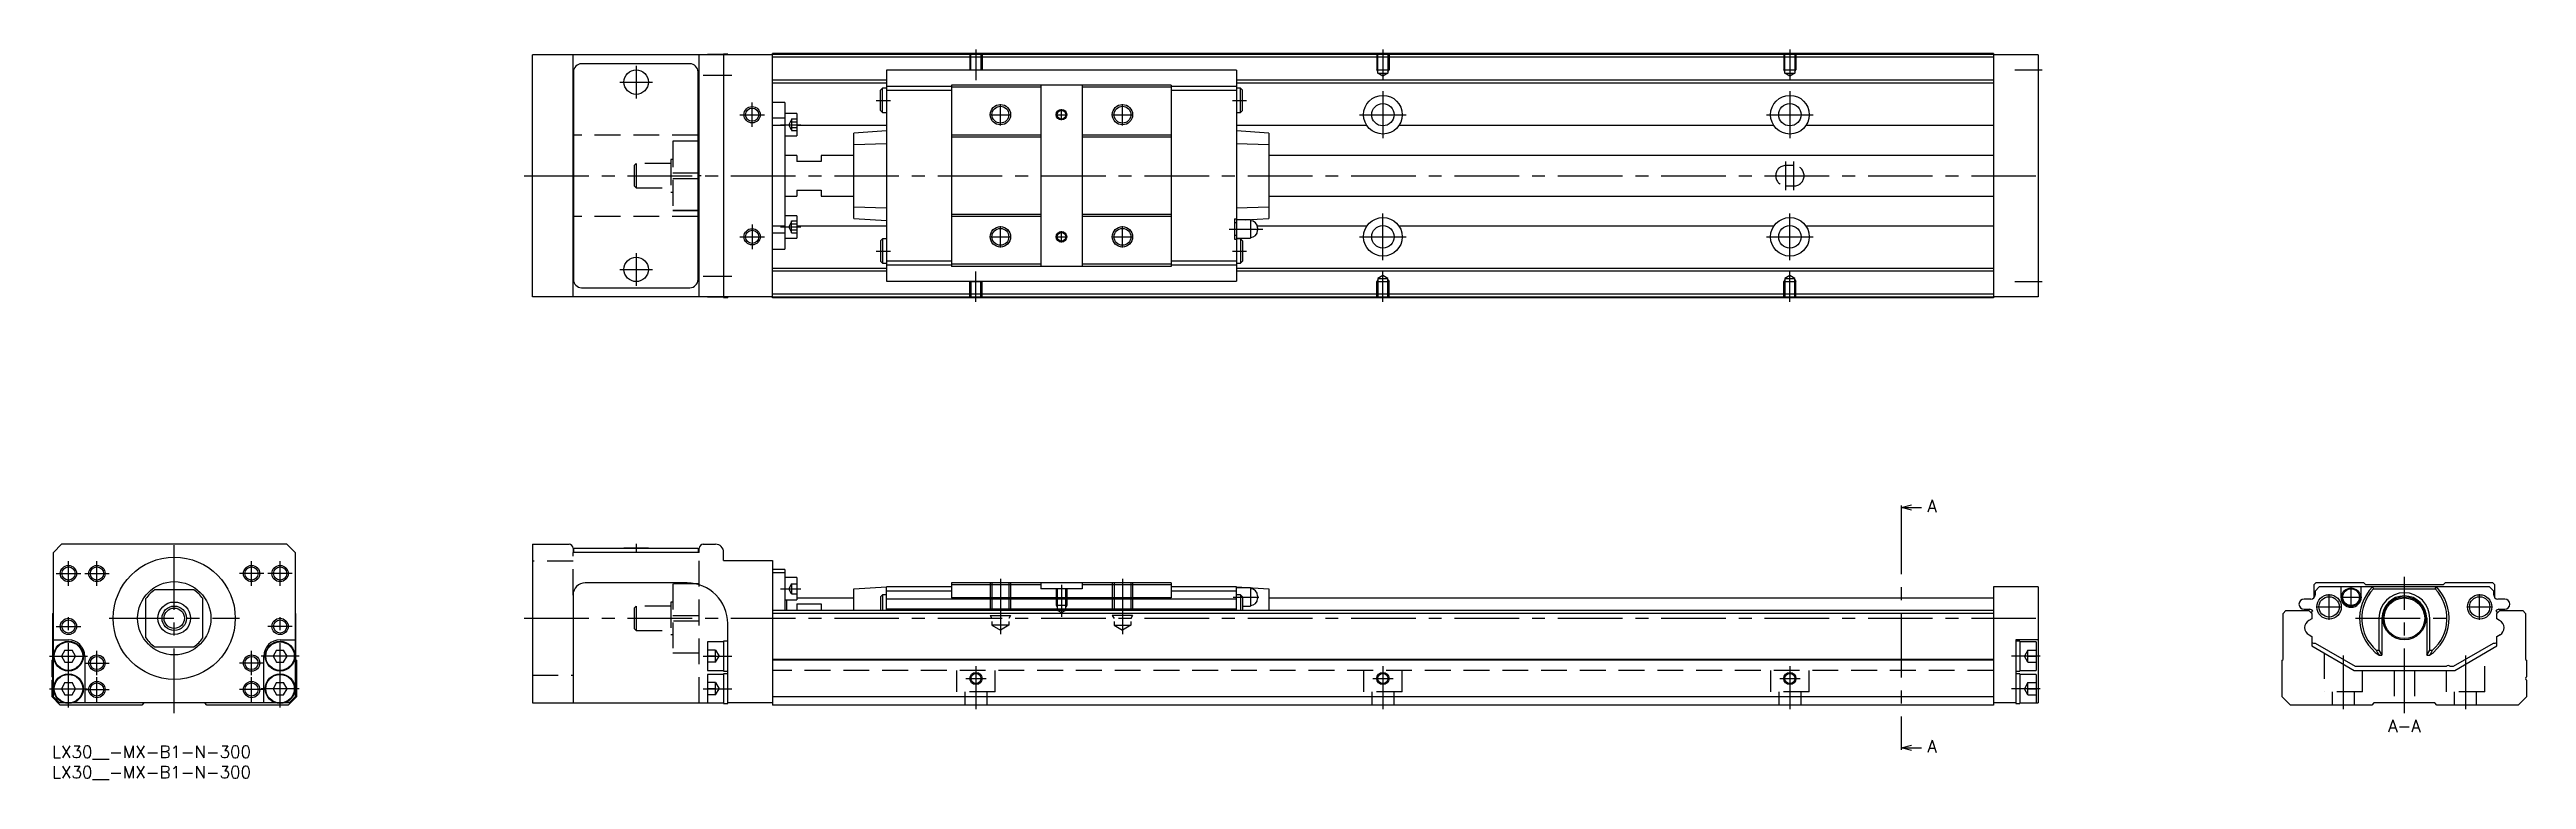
# Model space of a CAD drawing. Extents: x -1 to 608, y -8 to 171.
import ezdxf

# ---------------------------------------------------------------- set-up
doc = ezdxf.new("R2010")
doc.units = 0
doc.header["$LTSCALE"] = 0.5
doc.linetypes.add('CENTER', pattern=[50.8, 31.75, -6.35, 6.35, -6.35])
doc.linetypes.add('DASHED', pattern=[19.05, 12.7, -6.35])
for name, color, linetype in [('MSM_CENTER', 1, 'CENTER'), ('MSM_CONTINUOUS', 7, 'CONTINUOUS'), ('MSM_DASHED', 4, 'DASHED'), ('MSM_NARROW', 5, 'CONTINUOUS'), ('MSM_PART_NUMBER', 7, 'CONTINUOUS')]:
    doc.layers.add(name, color=color, linetype=linetype)
doc.styles.get("Standard").update_dxf_attribs({"font": 'txt.shx', "height": 3, "bigfont": 'bigfont.shx'})

# ---------------------------------------------------------------- blocks, each defined once
blk = doc.blocks.new('*U2')
at = {"layer": 'MSM_PART_NUMBER'}
blk.add_text('LX30__-MX-B1-N-300', height=3, dxfattribs=at).set_placement((0, -3))
blk = doc.blocks.new('*U3')
at = {"layer": 'MSM_PART_NUMBER'}
blk.add_text('LX30__-MX-B1-N-300', height=3, dxfattribs=at).set_placement((0, -8))

msp = doc.modelspace()

# ---------------------------------------------------------------- linework, layer by layer
at = {"layer": 'MSM_CENTER'}
for p, q in [((227, 171), (227, 163.49)), ((327, 171), (327, 163.49)), ((427, 171), (427, 163.49)), ((143.5, 167), (143.5, 159)), ((160, 164.7), (167, 164.7)), ((482.25, 166), (489, 166)), ((139.5, 163), (147.5, 163)), ((202.5, 158.5), (206, 158.5)), ((290, 158.5), (293.5, 158.5)), ((327, 160.75), (327, 149.25)), ((427, 160.75), (427, 149.25)), ((169, 155), (175, 155)), ((172, 152), (172, 158)), ((179, 152.55), (184, 152.55)), ((230.38, 155), (235.63, 155)), ((233, 152.37), (233, 157.62)), ((246.64, 155), (249.37, 155)), ((248, 153.63), (248, 156.36)), ((260.38, 155), (265.63, 155)), ((263, 152.37), (263, 157.62)), ((321.25, 155), (332.75, 155)), ((421.25, 155), (432.75, 155)), ((116, 140), (490, 140)), ((426, 136.5), (426, 143.5)), ((428, 136.5), (428, 143.5)), ((172, 128), (172, 122)), ((327, 119.25), (327, 130.75)), ((427, 119.25), (427, 130.75)), ((169, 125), (175, 125)), ((179, 127.44), (184, 127.44)), ((230.38, 125), (235.63, 125)), ((233, 122.37), (233, 127.62)), ((246.64, 125), (249.37, 125)), ((248, 123.63), (248, 126.36)), ((260.38, 125), (265.63, 125)), ((263, 122.37), (263, 127.62)), ((289.22, 126.9), (297.49, 126.9)), ((321.25, 125), (332.75, 125)), ((421.25, 125), (432.75, 125)), ((139.5, 117), (147.5, 117)), ((143.5, 121), (143.5, 113)), ((202.5, 121.5), (206, 121.5)), ((227, 109), (227, 116.51)), ((290, 121.5), (293.5, 121.5)), ((327, 109), (327, 116.51)), ((427, 109), (427, 116.51)), ((160, 115.3), (167, 115.3)), ((482.25, 114), (489, 114)), ((454.38, 58), (454.38, 0)), ((30, 8), (30, 51.5)), ((143.5, 49.61), (143.5, 47.49)), ((4, 39.3), (4, 45.3)), ((11, 39.3), (11, 45.3)), ((49, 39.3), (49, 45.3)), ((56, 39.3), (56, 45.3)), ((1, 42.3), (7, 42.3)), ((8, 42.3), (14, 42.3)), ((52, 42.3), (46, 42.3)), ((59, 42.3), (53, 42.3)), ((179, 38.55), (184, 38.55)), ((233, 41), (233, 27.41)), ((248, 39.5), (248, 31.69)), ((263, 41), (263, 27.41)), ((559.5, 30.95), (559.5, 37.25)), ((564.9, 33.87), (564.9, 39.12)), ((578, 8), (578, 41.5)), ((596.5, 30.95), (596.5, 37.25)), ((4, 9.35), (4, 32.3)), ((14, 31.3), (46, 31.3)), ((56, 9.35), (56, 32.3)), ((116, 31.3), (490, 31.3)), ((290.22, 36.5), (296.49, 36.5)), ((556.35, 34.1), (562.65, 34.1)), ((562.27, 36.5), (567.52, 36.5)), ((566, 31.3), (590, 31.3)), ((593.35, 34.1), (599.65, 34.1)), ((1, 29.3), (7, 29.3)), ((59, 29.3), (53, 29.3)), ((-0.65, 22), (8.65, 22)), ((8, 20.3), (14, 20.3)), ((11, 17.3), (11, 23.3)), ((52, 20.3), (46, 20.3)), ((49, 17.3), (49, 23.3)), ((60.65, 22), (51.35, 22)), ((160, 22), (167, 22)), ((227, 19.5), (227, 9)), ((327, 19.5), (327, 9)), ((427, 19.5), (427, 9)), ((488.5, 22), (481.5, 22)), ((563, 22.18), (563, 9)), ((593, 22.18), (593, 9)), ((-0.65, 14), (8.65, 14)), ((8, 13.8), (14, 13.8)), ((11, 10.8), (11, 16.8)), ((52, 13.8), (46, 13.8)), ((49, 10.8), (49, 16.8)), ((60.65, 14), (51.35, 14)), ((160, 14), (167, 14)), ((224.5, 16.5), (229.5, 16.5)), ((324.5, 16.5), (329.5, 16.5)), ((424.5, 16.5), (429.5, 16.5)), ((488.5, 14), (481.5, 14))]:
    msp.add_line(p, q, dxfattribs=at)
at = {"layer": 'MSM_CONTINUOUS'}
for p, q in [((118, 110.3), (118, 169.7)), ((177, 169.7), (118, 169.7)), ((128, 110.3), (128, 169.7)), ((128.1, 165.5), (128.1, 114.5)), ((156.7, 167.5), (130.1, 167.5)), ((158.7, 114.5), (158.7, 165.5)), ((159, 110.3), (159, 169.7)), ((161, 169.75), (161, 169.7)), ((165, 169.75), (161, 169.75)), ((166, 169.9), (165, 169.9)), ((165, 169.9), (165, 110.1)), ((166, 169.9), (166, 169.7)), ((477, 170), (177, 170)), ((177, 110), (177, 170)), ((477, 169.8), (177, 169.8)), ((477, 169.1), (177, 169.1)), ((291, 165.9), (205, 165.9)), ((205, 165.9), (205, 114.1)), ((291, 165.9), (291, 114.1)), ((477, 170), (477, 110)), ((488, 169.7), (477, 169.7)), ((488, 169.7), (488, 110.3)), ((205, 163.45), (177, 163.45)), ((205, 162.75), (177, 162.75)), ((204, 161.5), (203.5, 161)), ((203.5, 156), (203.5, 161)), ((205, 161.5), (204, 161.5)), ((204, 155.5), (204, 161.5)), ((221, 161.95), (205, 161.95)), ((221, 160.95), (205, 160.95)), ((275, 162.25), (221, 162.25)), ((221, 162.25), (221, 117.75)), ((242.9, 161.75), (221, 161.75)), ((242.9, 162.25), (242.9, 117.75)), ((253.1, 162.25), (253.1, 117.75)), ((275, 161.75), (253.1, 161.75)), ((275, 162.25), (275, 117.75)), ((291, 161.95), (275, 161.95)), ((291, 160.95), (275, 160.95)), ((477, 163.45), (291, 163.45)), ((477, 162.75), (291, 162.75)), ((292, 161.5), (291, 161.5)), ((292.5, 161), (292, 161.5)), ((292, 155.5), (292, 161.5)), ((292.5, 156), (292.5, 161)), ((128, 158.2), (128.1, 158.2)), ((158.7, 158.2), (159, 158.2)), ((180, 158), (177, 158)), ((180, 154.13), (177, 154.13)), ((180, 152.38), (177, 152.38)), ((180, 158), (180, 122)), ((183, 155.3), (180, 155.3)), ((183, 155.3), (183, 149.8)), ((205, 152.36), (183, 152.36)), ((203.5, 156), (204, 155.5)), ((204, 155.5), (205, 155.5)), ((291, 155.5), (292, 155.5)), ((323.05, 152.36), (291, 152.36)), ((292, 155.5), (292.5, 156)), ((423.05, 152.36), (330.95, 152.36)), ((477, 152.36), (430.95, 152.36)), ((128.1, 150), (128, 150)), ((159, 150), (158.7, 150)), ((159, 148.5), (158.7, 148.5)), ((159, 148.47), (158.7, 148.47)), ((180, 149.8), (183, 149.8)), ((205, 151), (197, 150.47)), ((197, 129.53), (197, 150.47)), ((205, 147.86), (197, 147.6)), ((242.9, 150), (221, 150)), ((242.9, 149.5), (221, 149.5)), ((275, 150), (253.1, 150)), ((275, 149.5), (253.1, 149.5)), ((299, 150.47), (291, 151)), ((299, 147.6), (291, 147.86)), ((299, 150.47), (299, 129.53)), ((158.7, 140.72), (159, 140.72)), ((183, 145), (180, 145)), ((183, 145), (183, 143.5)), ((189, 143.5), (183, 143.5)), ((189, 145), (189, 143.5)), ((197, 145), (189, 145)), ((477, 145), (299, 145)), ((159, 139.28), (158.7, 139.28)), ((180, 135), (183, 135)), ((183, 136.5), (189, 136.5)), ((183, 136.5), (183, 135)), ((189, 136.5), (189, 135)), ((189, 135), (197, 135)), ((299, 135), (477, 135)), ((128.1, 130), (128, 130)), ((159, 131.53), (158.7, 131.53)), ((159, 131.5), (158.7, 131.5)), ((159, 130), (158.7, 130)), ((183, 130.19), (180, 130.19)), ((183, 130.19), (183, 124.69)), ((197, 132.4), (205, 132.14)), ((197, 129.53), (205, 129)), ((242.9, 130.5), (221, 130.5)), ((242.9, 130), (221, 130)), ((275, 130.5), (253.1, 130.5)), ((275, 130), (253.1, 130)), ((290.5, 129.4), (290.5, 124.4)), ((290.5, 129.4), (291, 129.4)), ((291, 128.4), (290.5, 128.4)), ((291, 132.14), (299, 132.4)), ((294.45, 129.15), (291, 129.15)), ((293.26, 129.15), (299, 129.53)), ((294.45, 129.15), (294.45, 124.65)), ((128.1, 121.8), (128, 121.8)), ((159, 121.8), (158.7, 121.8)), ((180, 127.62), (177, 127.62)), ((180, 125.87), (177, 125.87)), ((177, 122), (180, 122)), ((180, 124.69), (183, 124.69)), ((205, 127.64), (183, 127.64)), ((204, 124.5), (203.5, 124)), ((203.5, 124), (203.5, 119)), ((204, 124.5), (204, 118.5)), ((205, 124.5), (204, 124.5)), ((290.5, 125.4), (291, 125.4)), ((290.5, 124.4), (291, 124.4)), ((291, 124.65), (294.45, 124.65)), ((292, 124.5), (291, 124.5)), ((292, 124.5), (292, 118.5)), ((292.5, 124), (292, 124.5)), ((292.5, 124), (292.5, 119)), ((323.05, 127.64), (296.14, 127.64)), ((296.2, 127.2), (296.2, 126.6)), ((423.05, 127.64), (330.95, 127.64)), ((477, 127.64), (430.95, 127.64)), ((205, 117.25), (177, 117.25)), ((205, 116.55), (177, 116.55)), ((203.5, 119), (204, 118.5)), ((204, 118.5), (205, 118.5)), ((221, 119.05), (205, 119.05)), ((221, 118.05), (205, 118.05)), ((242.9, 118.25), (221, 118.25)), ((275, 117.75), (221, 117.75)), ((275, 118.25), (253.1, 118.25)), ((291, 119.05), (275, 119.05)), ((291, 118.05), (275, 118.05)), ((291, 118.5), (292, 118.5)), ((477, 117.25), (291, 117.25)), ((477, 116.55), (291, 116.55)), ((292, 118.5), (292.5, 119)), ((177, 110.3), (118, 110.3)), ((130.1, 112.5), (156.7, 112.5)), ((161, 110.3), (161, 110.25)), ((161, 110.25), (165, 110.25)), ((165, 110.1), (166, 110.1)), ((166, 110.3), (166, 110.1)), ((477, 110.9), (177, 110.9)), ((477, 110.2), (177, 110.2)), ((477, 110), (177, 110)), ((205, 114.1), (291, 114.1)), ((488, 110.3), (477, 110.3)), ((454.38, 58.5), (456.88, 59.17)), ((454.38, 59), (454.38, 58)), ((456.88, 57.83), (454.38, 58.5)), ((454.38, 58.5), (459.38, 58.5)), ((2.3, 49.5), (0.3, 47.5)), ((57.7, 49.5), (2.3, 49.5)), ((59.7, 47.5), (57.7, 49.5)), ((118, 49.5), (118, 10.5)), ((118, 49.5), (127, 49.5)), ((160, 49.5), (163, 49.5)), ((0.3, 12), (0.3, 47.5)), ((59.7, 47.5), (59.7, 12)), ((128, 48.5), (128, 47.5)), ((159, 47.5), (128, 47.5)), ((128.1, 48.5), (128.1, 47.5)), ((128.1, 48.5), (158.7, 48.5)), ((140.5, 48.6), (146.5, 48.6)), ((140.5, 48.6), (140.5, 48.5)), ((146.5, 48.5), (146.5, 48.6)), ((158.7, 48.5), (158.7, 47.5)), ((159, 47.5), (159, 48.5)), ((165, 45.5), (165, 47.5)), ((165, 45.5), (177, 45.5)), ((177, 45.5), (177, 10)), ((180, 43.3), (177, 43.3)), ((180, 43.3), (180, 33.2)), ((34.82, 38.3), (25.18, 38.3)), ((128, 37), (128, 10.5)), ((156, 40), (131, 40)), ((180, 42.45), (177, 42.45)), ((183, 41.3), (180, 41.3)), ((183, 41.3), (183, 35.8)), ((197, 38.5), (205, 39)), ((197, 33.2), (197, 38.5)), ((204, 37.1), (203.5, 36.6)), ((203.5, 36.6), (203.5, 33.2)), ((205, 37.1), (204, 37.1)), ((204, 37.1), (204, 33.2)), ((221, 39), (205, 39)), ((205, 33.2), (205, 39)), ((221, 38), (205, 38)), ((221, 40), (221, 36.29)), ((275, 40), (221, 40)), ((242.9, 39.5), (221, 39.5)), ((242.9, 40), (242.9, 38.5)), ((253.1, 38.5), (242.9, 38.5)), ((253.1, 40), (253.1, 38.5)), ((275, 39.5), (253.1, 39.5)), ((275, 40), (275, 36.29)), ((291, 39), (275, 39)), ((291, 38), (275, 38)), ((291, 39), (299, 38.5)), ((291, 33.2), (291, 39)), ((294.45, 38.75), (291, 38.75)), ((292, 37.1), (291, 37.1)), ((292.5, 36.6), (292, 37.1)), ((292, 37.1), (292, 33.2)), ((292.5, 36.6), (292.5, 33.2)), ((294.45, 38.75), (294.45, 34.25)), ((296.2, 36.8), (296.2, 36.2)), ((299, 38.5), (299, 33.2)), ((477, 39), (477, 10)), ((488, 39), (477, 39)), ((488, 39), (488, 10.5)), ((556.25, 40), (555.75, 39.5)), ((555.75, 39.5), (555.75, 36.29)), ((557.05, 39), (556.05, 38)), ((556.05, 38), (556.05, 37)), ((568, 40), (556.25, 40)), ((598.95, 39), (557.05, 39)), ((562.4, 39), (562.4, 36.5)), ((567.4, 36.5), (567.4, 39)), ((568.5, 39.5), (568, 40)), ((587.5, 39.5), (568.5, 39.5)), ((570.14, 39), (570.4, 38.5)), ((570.4, 38.5), (585.6, 38.5)), ((585.6, 38.5), (585.86, 39)), ((588, 40), (587.5, 39.5)), ((599.75, 40), (588, 40)), ((599.95, 38), (598.95, 39)), ((600.25, 39.5), (599.75, 40)), ((599.95, 37), (599.95, 38)), ((600.25, 36.29), (600.25, 39.5)), ((0.2, 32.5), (0.3, 32.6)), ((0.2, 21.2), (0.2, 32.5)), ((23, 26.48), (23, 36.12)), ((37, 26.48), (37, 36.12)), ((59.7, 32.6), (59.8, 32.5)), ((59.8, 32.5), (59.8, 21.2)), ((477, 33.2), (177, 33.2)), ((477, 32.5), (177, 32.5)), ((180, 35.8), (183, 35.8)), ((180.5, 33.2), (180.5, 35.8)), ((183, 36.3), (197, 36.3)), ((183, 34.87), (189, 34.87)), ((183, 34.87), (183, 33.2)), ((189, 34.87), (189, 33.2)), ((291, 36), (205, 36)), ((291, 33.5), (205, 33.5)), ((275, 36.29), (221, 36.29)), ((292.5, 34.25), (294.45, 34.25)), ((299, 36.3), (477, 36.3)), ((548.2, 32.5), (548.9, 33.2)), ((548.2, 21.2), (548.2, 32.5)), ((548.9, 33.2), (554.55, 33.2)), ((555.05, 36), (553.35, 36)), ((553.35, 33.5), (554.75, 33.5)), ((555.25, 31.15), (554.5, 30.72)), ((554.55, 33.2), (555.25, 32.5)), ((555.2, 32.7), (555.2, 32.55)), ((555.25, 32.5), (555.25, 31.15)), ((571.74, 31.3), (571.74, 23.45)), ((572.5, 31.3), (572.5, 22.2)), ((583.5, 31.3), (583.5, 22.2)), ((584.26, 23.45), (584.26, 31.3)), ((600.75, 32.5), (601.45, 33.2)), ((600.75, 32.5), (601.45, 33.2)), ((600.75, 32.5), (600.8, 32.55)), ((600.75, 31.15), (600.75, 32.5)), ((600.75, 31.15), (600.75, 32.5)), ((601.4, 30.78), (600.75, 31.15)), ((601.4, 30.78), (600.75, 31.15)), ((600.8, 32.55), (600.8, 32.7)), ((602.65, 36), (600.95, 36)), ((601.25, 33.5), (602.65, 33.5)), ((601.45, 33.2), (607.1, 33.2)), ((607.1, 33.2), (607.8, 32.5)), ((607.8, 32.5), (607.8, 21.2)), ((0.3, 26), (4, 26)), ((56, 26), (59.7, 26)), ((165, 25.5), (161, 25.5)), ((161, 25.5), (161, 18.5)), ((166, 25.65), (165, 25.65)), ((165, 25.65), (165, 18.35)), ((166, 10.35), (166, 30)), ((488, 26), (482.5, 26)), ((482.5, 26), (482.5, 10.35)), ((483.5, 25.65), (482.5, 25.65)), ((483.5, 25.65), (483.5, 18.35)), ((487.5, 25.5), (483.5, 25.5)), ((487.5, 25.5), (487.5, 18.5)), ((554.6, 27.22), (555.25, 26.85)), ((555.25, 26.85), (555.25, 24.5)), ((555.25, 24.5), (565.64, 18.5)), ((555.7, 25.16), (556.1, 25.16)), ((556.1, 25.16), (565.91, 19.5)), ((590.09, 19.5), (599.9, 25.16)), ((590.36, 18.5), (600.75, 24.5)), ((599.9, 25.16), (600.3, 25.16)), ((600.75, 26.85), (601.5, 27.28)), ((600.75, 26.85), (601.5, 27.28)), ((600.75, 25.45), (600.75, 26.85)), ((600.75, 24.5), (600.75, 26.85)), ((0, 21), (0.2, 21.2)), ((0, 16.9), (0, 21)), ((3.13, 23.5), (2.27, 22)), ((2.27, 22), (3.13, 20.5)), ((3.13, 23.5), (4.87, 23.5)), ((3.13, 20.5), (4.87, 20.5)), ((5.73, 22), (4.87, 23.5)), ((4.87, 20.5), (5.73, 22)), ((8, 22), (8, 10.5)), ((25.18, 24.3), (34.82, 24.3)), ((52, 10.5), (52, 22)), ((55.13, 23.5), (54.27, 22)), ((54.27, 22), (55.13, 20.5)), ((55.13, 23.5), (56.87, 23.5)), ((55.13, 20.5), (56.87, 20.5)), ((57.73, 22), (56.87, 23.5)), ((56.87, 20.5), (57.73, 22)), ((59.8, 21.2), (60, 21)), ((60, 21), (60, 12)), ((161, 18.5), (165, 18.5)), ((165, 18.35), (166, 18.35)), ((477, 21.2), (177, 21.2)), ((477, 21), (177, 21)), ((482.5, 18.35), (483.5, 18.35)), ((483.5, 18.5), (487.5, 18.5)), ((548, 21), (548.2, 21.2)), ((548, 12), (548, 21)), ((565.64, 18.5), (590.36, 18.5)), ((565.91, 19.5), (588.35, 19.5)), ((571.07, 23.45), (571.74, 23.45)), ((571.74, 23.45), (572.5, 22.2)), ((571.82, 22.2), (572.5, 22.2)), ((583.5, 22.2), (584.26, 23.45)), ((583.5, 22.2), (584.18, 22.2)), ((584.26, 23.45), (584.93, 23.45)), ((589.15, 19.5), (590.09, 19.5)), ((607.8, 21.2), (608, 21)), ((608, 21), (608, 16.9)), ((0, 12), (0, 16.1)), ((3.13, 15.5), (2.27, 14)), ((2.27, 14), (3.13, 12.5)), ((3.13, 15.5), (4.87, 15.5)), ((3.13, 12.5), (4.87, 12.5)), ((5.73, 14), (4.87, 15.5)), ((4.87, 12.5), (5.73, 14)), ((55.13, 15.5), (54.27, 14)), ((54.27, 14), (55.13, 12.5)), ((55.13, 15.5), (56.87, 15.5)), ((55.13, 12.5), (56.87, 12.5)), ((57.73, 14), (56.87, 15.5)), ((56.87, 12.5), (57.73, 14)), ((165, 17.5), (161, 17.5)), ((161, 17.5), (161, 10.5)), ((166, 17.65), (165, 17.65)), ((165, 17.65), (165, 10.35)), ((483.5, 17.65), (482.5, 17.65)), ((483.5, 17.65), (483.5, 10.35)), ((487.5, 17.5), (483.5, 17.5)), ((487.5, 17.5), (487.5, 10.5)), ((608, 16.1), (608, 12)), ((2, 10), (0, 12)), ((1.8, 10.5), (0.3, 12)), ((2.96, 10.5), (1.8, 10.5)), ((22, 10), (2, 10)), ((54.96, 10.5), (5.04, 10.5)), ((22.5, 10.5), (22, 10)), ((38, 10), (37.5, 10.5)), ((58, 10), (38, 10)), ((58.2, 10.5), (57.04, 10.5)), ((60, 12), (58, 10)), ((59.7, 12), (58.2, 10.5)), ((118, 10.5), (165, 10.5)), ((165, 10.35), (166, 10.35)), ((177, 10.5), (166, 10.5)), ((477, 12), (177, 12)), ((477, 10), (177, 10)), ((482.5, 10.5), (477, 10.5)), ((482.5, 10.35), (483.5, 10.35)), ((483.5, 10.5), (488, 10.5)), ((550, 10), (548, 12)), ((570, 10), (550, 10)), ((570.5, 10.5), (570, 10)), ((585.5, 10.5), (570.5, 10.5)), ((586, 10), (585.5, 10.5)), ((606, 10), (586, 10)), ((608, 12), (606, 10)), ((454.38, -0.5), (456.88, 0.17)), ((454.38, 0), (454.38, -1)), ((456.88, -1.17), (454.38, -0.5)), ((454.38, -0.5), (459.38, -0.5))]:
    msp.add_line(p, q, dxfattribs=at)
for centre, radius in [((143.5, 163), 3), ((327, 155), 4.75), ((427, 155), 4.75), ((172, 155), 1.62), ((233, 155), 2.07), ((248, 155), 1.06), ((263, 155), 2.07), ((327, 155), 2.75), ((427, 155), 2.75), ((327, 125), 4.75), ((427, 125), 4.75), ((172, 125), 1.62), ((233, 125), 2.07), ((248, 125), 1.06), ((263, 125), 2.07), ((327, 125), 2.75), ((427, 125), 2.75), ((143.5, 117), 3), ((4, 42.3), 1.62), ((11, 42.3), 1.62), ((30, 31.3), 15), ((49, 42.3), 1.62), ((56, 42.3), 1.62), ((30, 31.3), 9), ((559.5, 34.1), 3), ((559.5, 34.1), 2.5), ((564.9, 36.5), 2.25), ((564.9, 36.5), 2.05), ((578, 31.3), 5.3), ((596.5, 34.1), 3), ((596.5, 34.1), 2.5), ((4, 29.3), 1.62), ((30, 31.3), 4), ((30, 31.3), 3), ((30, 31.3), 2.5), ((56, 29.3), 1.62), ((578, 31.3), 5), ((4, 22), 3.65), ((4, 22), 3.5), ((56, 22), 3.65), ((56, 22), 3.5), ((11, 20.3), 1.62), ((49, 20.3), 1.62), ((4, 14), 3.65), ((4, 14), 3.5), ((11, 13.8), 1.62), ((49, 13.8), 1.62), ((56, 14), 3.65), ((56, 14), 3.5), ((227, 16.5), 1.23), ((327, 16.5), 1.23), ((427, 16.5), 1.23)]:
    msp.add_circle(centre, radius, dxfattribs=at)
for centre, radius, start, end in [((130.1, 165.5), 2, 90, 180), ((156.7, 165.5), 2, 0, 90), ((294.45, 127.2), 1.75, 0, 90), ((294.45, 126.6), 1.75, 270, 0), ((130.1, 114.5), 2, 180, 270), ((156.7, 114.5), 2, 270, 0), ((127, 48.5), 1, 0, 90), ((160, 48.5), 1, 90, 180), ((163, 47.5), 2, 0, 90), ((30, 31.3), 8.5, 124.56032, 145.43968), ((30, 31.3), 8.5, 34.56032, 55.43968), ((131, 37), 3, 90, 180), ((156, 30), 10, 0, 90), ((294.45, 36.8), 1.75, 0, 90), ((555.05, 37), 1, 270, 0), ((578, 31.3), 11, 135.573, 235.81959), ((578, 31.3), 10.47, 136.57129, 228.55525), ((578, 31.3), 6.26, 0, 180), ((578, 31.3), 5.5, 0, 180), ((578, 31.3), 11, 304.18041, 44.427), ((578, 31.3), 10.47, 311.44475, 43.42871), ((600.95, 37), 1, 180, 270), ((294.45, 36.2), 1.75, 270, 0), ((553.35, 34.75), 1.25, 90, 270), ((555.65, 28.85), 2.2, 121.45533, 176.01903), ((554.75, 32.5), 1, 41.23398, 90), ((555.7, 32.7), 0.5, 113.32535, 180), ((564.9, 36.5), 2.5, 180, 0), ((601.25, 32.5), 1, 90, 138.76602), ((600.3, 32.7), 0.5, 0, 66.67465), ((600.35, 28.85), 2.2, 3.98097, 61.45517), ((602.65, 34.75), 1.25, 270, 90), ((4, 22), 4, 0, 90), ((30, 31.3), 8.5, 214.56032, 235.43968), ((30, 31.3), 8.5, 304.56032, 325.43968), ((56, 22), 4, 90, 180), ((555.65, 29.15), 2.2, 183.98097, 241.45517), ((555.7, 25.66), 0.5, 205.84193, 270), ((600.3, 25.66), 0.5, 270, 334.15807), ((600.35, 29.15), 2.2, 301.45533, 356.01903), ((579, 27.35), 8.83, 206.14749, 215.62533), ((577, 27.35), 8.84, 324.37545, 333.85173), ((588.75, 19.2), 0.5, 36.8699, 143.1301), ((-0.3, 16.5), 0.5, 306.8699, 53.1301), ((608.3, 16.5), 0.5, 126.8699, 233.1301), ((2.3, 12.5), 2, 216.8699, 233.1301), ((57.7, 12.5), 2, 306.8699, 323.1301)]:
    msp.add_arc(centre, radius, start, end, dxfattribs=at)
at = {"layer": 'MSM_DASHED'}
for p, q in [((225.5, 170), (225.5, 166)), ((225.56, 165.9), (225.5, 166)), ((225.5, 166), (228.5, 166)), ((225.77, 165.9), (225.77, 170)), ((228.23, 170), (228.23, 165.9)), ((228.44, 165.9), (228.5, 166)), ((228.5, 170), (228.5, 166)), ((325.5, 170), (325.5, 166)), ((325.77, 165.53), (325.5, 166)), ((325.5, 166), (328.5, 166)), ((325.77, 165.2), (325.77, 170)), ((325.77, 165.2), (328.23, 165.2)), ((327, 164.49), (325.77, 165.2)), ((328.23, 165.2), (327, 164.49)), ((328.23, 170), (328.23, 165.2)), ((328.23, 165.53), (328.5, 166)), ((328.5, 170), (328.5, 166)), ((425.5, 170), (425.5, 166)), ((425.77, 165.53), (425.5, 166)), ((425.5, 166), (428.5, 166)), ((425.77, 165.2), (425.77, 170)), ((425.77, 165.2), (428.23, 165.2)), ((427, 164.49), (425.77, 165.2)), ((428.23, 165.2), (427, 164.49)), ((428.23, 170), (428.23, 165.2)), ((428.23, 165.53), (428.5, 166)), ((428.5, 170), (428.5, 166)), ((181.7, 153.8), (180.98, 152.55)), ((181.7, 151.3), (180.98, 152.55)), ((181.7, 154), (183, 154)), ((181.7, 154), (181.7, 151.11)), ((181.7, 153.28), (183, 153.28)), ((158.7, 150), (128.1, 150)), ((152.5, 148.5), (152.5, 131.5)), ((158.7, 148.5), (152.5, 148.5)), ((158.7, 148.47), (152.5, 148.47)), ((181.7, 151.83), (183, 151.83)), ((181.7, 151.11), (183, 151.11)), ((143.5, 143), (143, 142.5)), ((143, 142.5), (143, 137.5)), ((143.5, 143), (143.5, 137)), ((152, 143), (143.5, 143)), ((152, 144), (152, 136)), ((152.5, 144), (152, 144)), ((152.5, 140.72), (158.7, 140.72)), ((159.5, 140), (159, 140)), ((428, 142.5), (426, 142.5)), ((143, 137.5), (143.5, 137)), ((143.5, 137), (152, 137)), ((152, 136), (152.5, 136)), ((158.7, 139.28), (152.5, 139.28)), ((426, 137.5), (428, 137.5)), ((158.7, 130), (128.1, 130)), ((152.5, 131.53), (158.7, 131.53)), ((152.5, 131.5), (158.7, 131.5)), ((181.7, 128.69), (180.98, 127.44)), ((181.7, 128.89), (183, 128.89)), ((181.7, 126), (181.7, 128.89)), ((181.7, 128.17), (183, 128.17)), ((181.7, 126.19), (180.98, 127.44)), ((181.7, 126.72), (183, 126.72)), ((181.7, 126), (183, 126)), ((225.56, 114.1), (225.5, 114)), ((225.5, 110), (225.5, 114)), ((225.5, 114), (228.5, 114)), ((225.77, 114.1), (225.77, 110)), ((228.23, 110), (228.23, 114.1)), ((228.44, 114.1), (228.5, 114)), ((228.5, 110), (228.5, 114)), ((325.77, 114.47), (325.5, 114)), ((325.5, 110), (325.5, 114)), ((325.5, 114), (328.5, 114)), ((327, 115.51), (325.77, 114.8)), ((325.77, 114.8), (325.77, 110)), ((325.77, 114.8), (328.23, 114.8)), ((328.23, 114.8), (327, 115.51)), ((328.23, 110), (328.23, 114.8)), ((328.23, 114.47), (328.5, 114)), ((328.5, 110), (328.5, 114)), ((425.77, 114.47), (425.5, 114)), ((425.5, 110), (425.5, 114)), ((425.5, 114), (428.5, 114)), ((427, 115.51), (425.77, 114.8)), ((425.77, 114.8), (425.77, 110)), ((425.77, 114.8), (428.23, 114.8)), ((428.23, 114.8), (427, 115.51)), ((428.23, 110), (428.23, 114.8)), ((428.23, 114.47), (428.5, 114)), ((428.5, 110), (428.5, 114)), ((128, 45.3), (118, 45.3)), ((128, 37), (128, 47.5)), ((159, 10.5), (159, 47.5)), ((152.5, 39.8), (152.5, 22.8)), ((159, 39.8), (152.5, 39.8)), ((159, 39.77), (152.5, 39.77)), ((181.7, 39.8), (180.98, 38.55)), ((181.7, 37.3), (180.98, 38.55)), ((181.7, 39.8), (183, 39.8)), ((181.7, 39.8), (181.7, 37.3)), ((181.7, 38.55), (183, 38.55)), ((181.7, 37.3), (183, 37.3)), ((230.5, 40), (230.5, 32)), ((230.93, 40), (230.93, 29.6)), ((235.07, 40), (235.07, 29.6)), ((235.5, 40), (235.5, 32)), ((246.7, 38.5), (246.7, 34.5)), ((246.94, 38.5), (246.94, 33.3)), ((249.06, 33.3), (249.06, 38.5)), ((249.3, 38.5), (249.3, 34.5)), ((260.5, 40), (260.5, 32)), ((260.93, 40), (260.93, 29.6)), ((265.07, 40), (265.07, 29.6)), ((265.5, 40), (265.5, 32)), ((143.5, 34.3), (143, 33.8)), ((143, 33.8), (143, 28.8)), ((143.5, 34.3), (143.5, 28.3)), ((152, 34.3), (143.5, 34.3)), ((152, 35.3), (152, 27.3)), ((152.5, 35.3), (152, 35.3)), ((152.5, 32.02), (159, 32.02)), ((159, 30.58), (152.5, 30.58)), ((230.5, 32), (230.93, 31.25)), ((230.5, 32), (235.5, 32)), ((235.5, 32), (235.07, 31.25)), ((246.7, 34.5), (246.94, 34.08)), ((246.7, 34.5), (249.3, 34.5)), ((246.94, 33.3), (248, 32.69)), ((249.06, 33.3), (246.94, 33.3)), ((248, 32.69), (249.06, 33.3)), ((249.3, 34.5), (249.06, 34.08)), ((265.5, 32), (260.5, 32)), ((260.5, 32), (260.93, 31.25)), ((265.5, 32), (265.07, 31.25)), ((143, 28.8), (143.5, 28.3)), ((143.5, 28.3), (152, 28.3)), ((152, 27.3), (152.5, 27.3)), ((235.07, 29.6), (230.93, 29.6)), ((230.93, 29.6), (233, 28.41)), ((235.07, 29.6), (233, 28.41)), ((260.93, 29.6), (265.07, 29.6)), ((260.93, 29.6), (263, 28.41)), ((265.07, 29.6), (263, 28.41)), ((152.5, 22.83), (159, 22.83)), ((152.5, 22.8), (159, 22.8)), ((163, 23.5), (161, 23.5)), ((163, 22), (161, 22)), ((163, 20.5), (161, 20.5)), ((163, 20.5), (163, 23.5)), ((163, 23.5), (163.87, 22)), ((163, 20.5), (163.87, 22)), ((477, 18.5), (177, 18.5)), ((222.25, 18.5), (222.25, 13.2)), ((231.75, 13.2), (231.75, 18.5)), ((322.25, 18.5), (322.25, 13.2)), ((331.75, 13.2), (331.75, 18.5)), ((422.25, 18.5), (422.25, 13.2)), ((431.75, 13.2), (431.75, 18.5)), ((485.5, 23.5), (484.63, 22)), ((485.5, 20.5), (484.63, 22)), ((485.5, 20.5), (485.5, 23.5)), ((485.5, 23.5), (487.5, 23.5)), ((485.5, 22), (487.5, 22)), ((485.5, 20.5), (487.5, 20.5)), ((558.25, 22.77), (558.25, 13.2)), ((567.75, 13.2), (567.75, 18.5)), ((575.5, 18.5), (575.5, 10.5)), ((580.5, 18.5), (580.5, 10.5)), ((588.25, 18.5), (588.25, 13.2)), ((597.75, 13.2), (597.75, 22.77)), ((118, 17.3), (128, 17.3)), ((163, 15.5), (161, 15.5)), ((163, 14), (161, 14)), ((163, 12.5), (161, 12.5)), ((163, 12.5), (163, 15.5)), ((163, 15.5), (163.87, 14)), ((163, 12.5), (163.87, 14)), ((231.75, 13.2), (222.25, 13.2)), ((224.25, 13.2), (224.25, 10)), ((229.75, 10), (229.75, 13.2)), ((331.75, 13.2), (322.25, 13.2)), ((324.25, 13.2), (324.25, 10)), ((329.75, 10), (329.75, 13.2)), ((431.75, 13.2), (422.25, 13.2)), ((424.25, 13.2), (424.25, 10)), ((429.75, 10), (429.75, 13.2)), ((485.5, 15.5), (484.63, 14)), ((485.5, 12.5), (484.63, 14)), ((485.5, 12.5), (485.5, 15.5)), ((485.5, 15.5), (487.5, 15.5)), ((485.5, 14), (487.5, 14)), ((485.5, 12.5), (487.5, 12.5)), ((567.75, 13.2), (558.25, 13.2)), ((560.25, 13.2), (560.25, 10)), ((565.75, 10), (565.75, 13.2)), ((597.75, 13.2), (588.25, 13.2)), ((590.25, 13.2), (590.25, 10)), ((595.75, 10), (595.75, 13.2))]:
    msp.add_line(p, q, dxfattribs=at)
for centre, start, end in [((426, 140), 90, 270), ((428, 140), 270, 90)]:
    msp.add_arc(centre, 2.5, start, end, dxfattribs=at)
at = {"layer": 'MSM_NARROW'}
for centre, radius in [((172, 155), 2), ((233, 155), 2.5), ((248, 155), 1.3), ((263, 155), 2.5), ((172, 125), 2), ((233, 125), 2.5), ((248, 125), 1.3), ((263, 125), 2.5), ((4, 42.3), 2), ((11, 42.3), 2), ((49, 42.3), 2), ((56, 42.3), 2), ((4, 29.3), 2), ((56, 29.3), 2), ((11, 20.3), 2), ((49, 20.3), 2), ((11, 13.8), 2), ((49, 13.8), 2), ((227, 16.5), 1.5), ((327, 16.5), 1.5), ((427, 16.5), 1.5)]:
    msp.add_circle(centre, radius, dxfattribs=at)

# ---------------------------------------------------------------- block references
at = {"layer": 'MSM_CONTINUOUS'}
for name in ['*U2', '*U3']:
    msp.add_blockref(name, (0, 0), dxfattribs=at)

# ---------------------------------------------------------------- texts
at = {"layer": 'MSM_PART_NUMBER'}
for s, p in [('A', (460.79, 57.37)), ('A-A', (574.01, 3.36)), ('A', (460.79, -1.63))]:
    msp.add_text(s, height=3, dxfattribs=at).set_placement(p)

doc.saveas('drawing.dxf')
